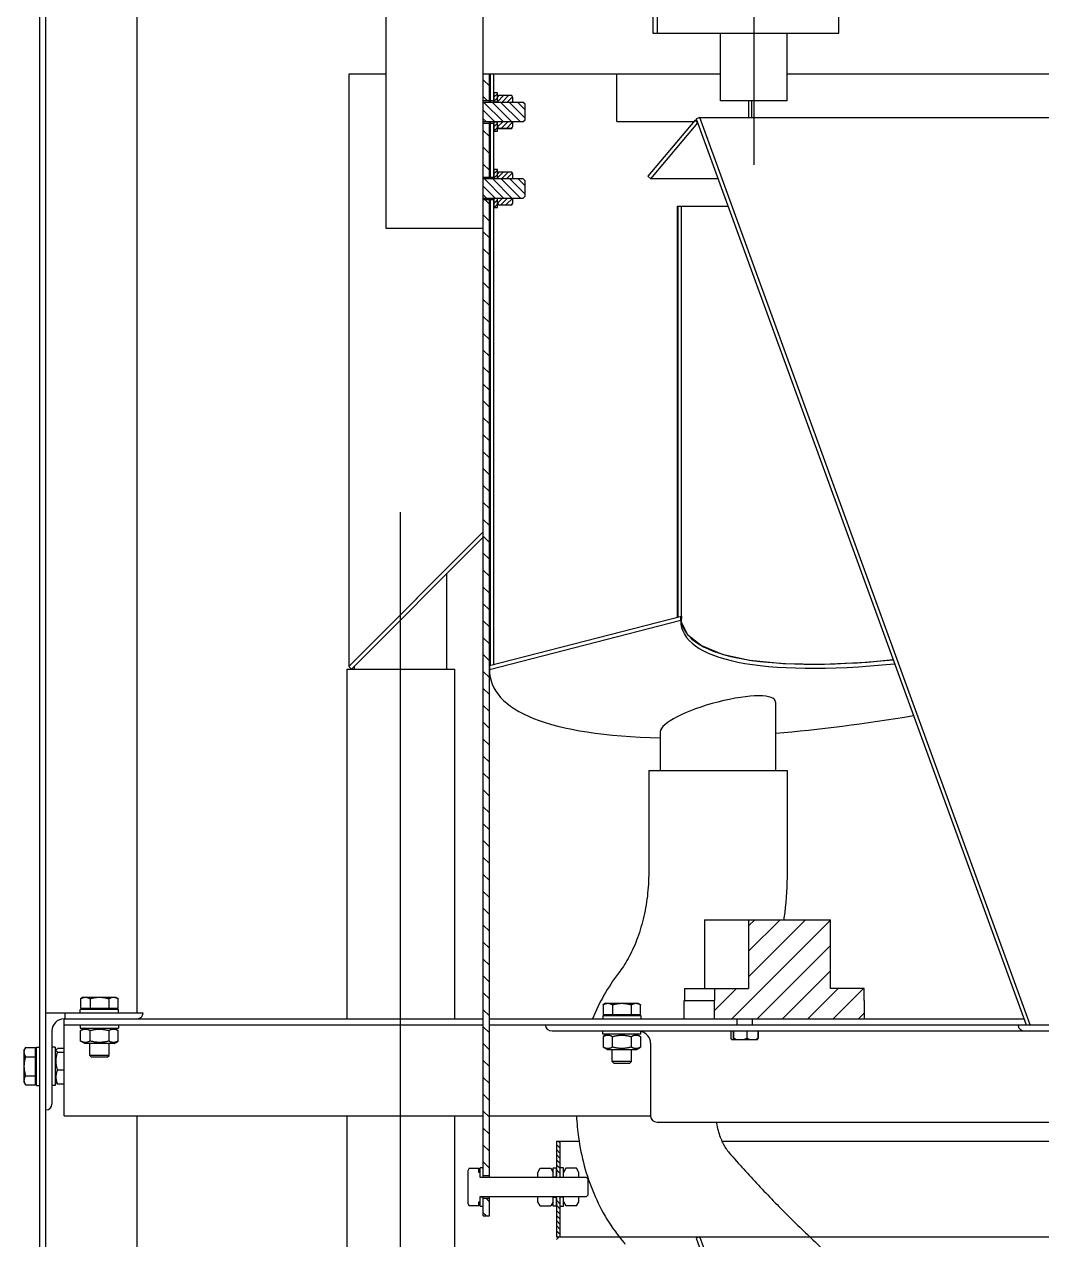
# Model space of a CAD drawing. Extents: x 0 to 21025, y 0 to 14850.
# Drawn here: x 3845 to 4377, y 10659 to 11294 of the extents above; entities that cross this region are included whole.
import ezdxf

# ---------------------------------------------------------------- set-up
doc = ezdxf.new("R2010")
doc.units = 0
doc.header["$LTSCALE"] = 200
doc.header["$MEASUREMENT"] = 0
doc.linetypes.add('CENTER', pattern=[2, 1.25, -0.25, 0.25, -0.25])
for name, color, linetype in [('DIM', 1, 'Continuous'), ('HACH', 9, 'Continuous'), ('M3', 3, 'Continuous'), ('M4', 4, 'Continuous'), ('MC1', 8, 'CENTER')]:
    doc.layers.add(name, color=color, linetype=linetype)
pattern_1 = [(135, (4574.1627, 1708.9625), (-2.2097087, -2.2097087), [])]
pattern_2 = [(45, (4574.1627, 1708.9625), (-1.32582521, 1.32582521), [])]

# ---------------------------------------------------------------- blocks, each defined once
blk = doc.blocks.new('ghhfhf')
at = {"layer": 'HACH'}
h = blk.add_hatch(dxfattribs=at)
h.set_pattern_fill('ANSI31', color=256, scale=50, style=0)
h.set_pattern_definition([(135, (-27662.785, 1708.9625), (4.4194174, 4.4194174), [])])
h.paths.add_polyline_path([(-11879.31, -19608.79), (-11882.49, -19608.79), (-11882.49, -19614.28), (-11882.49, -19617.79), (-11879.31, -19617.79)])
h.paths.add_polyline_path([(-11882.49, -19101.7), (-11882.49, -19086.87), (-11879.31, -19086.87), (-11879.31, -19330.16), (-11879.31, -19332.29), (-11879.31, -19597.79), (-11882.49, -19597.79), (-11882.49, -19588.12)])
h.paths.add_polyline_path([(-11882.49, -19074.87), (-11882.49, -19046.87), (-11879.31, -19046.87), (-11879.31, -19074.87)])
h.paths.add_polyline_path([(-11882.49, -19034.87), (-11882.49, -19020.87), (-11879.31, -19020.87), (-11879.31, -19034.87)])
h = blk.add_hatch(dxfattribs=at)
h.set_pattern_fill('ANSI31', color=256, scale=12.5, style=0)
h.set_pattern_definition([(45, (4574.1627, 1748.9625), (-1.10485435, 1.10485435), [])])
h.paths.add_polyline_path([(-11875.11, -19030.87), (-11876.81, -19030.87), (-11876.81, -19035.62), (-11875.11, -19035.62), (-11875.11, -19033.22)])
h.paths.add_polyline_path([(-11876.81, -19050.87), (-11875.11, -19050.87), (-11875.11, -19048.52), (-11875.11, -19046.12), (-11876.81, -19046.12)])
h = blk.add_hatch(dxfattribs=at)
h.set_pattern_fill('ANSI31', color=256, scale=25, angle=90, style=0)
h.set_pattern_definition(pattern_1)
h.paths.add_polyline_path([(-11861.58, -19045.87), (-11860.66, -19044.95), (-11860.66, -19036.79), (-11861.58, -19035.87), (-11867.11, -19035.87), (-11875.11, -19035.87), (-11882.49, -19035.87), (-11882.49, -19045.87), (-11875.11, -19045.87), (-11867.11, -19045.87)])
h = blk.add_hatch(dxfattribs=at)
h.set_pattern_fill('ANSI31', color=256, scale=15, style=0)
h.set_pattern_definition(pattern_2)
h.paths.add_polyline_path([(-11874.59, -19049.42), (-11867.63, -19049.42), (-11867.11, -19048.52), (-11867.11, -19045.87), (-11875.11, -19045.87), (-11875.11, -19046.12), (-11875.11, -19048.52)])
h.paths.add_polyline_path([(-11867.63, -19032.32), (-11874.59, -19032.32), (-11875.11, -19033.22), (-11875.11, -19035.62), (-11875.11, -19035.87), (-11867.11, -19035.87), (-11867.11, -19033.22)])
h = blk.add_hatch(dxfattribs=at)
h.set_pattern_fill('ANSI31', color=256, scale=25, angle=90, style=0)
h.set_pattern_definition(pattern_1)
h.paths.add_polyline_path([(-11861.58, -19085.87), (-11860.66, -19084.95), (-11860.66, -19076.79), (-11861.58, -19075.87), (-11867.11, -19075.87), (-11875.11, -19075.87), (-11882.49, -19075.87), (-11882.49, -19085.87), (-11875.11, -19085.87), (-11867.11, -19085.87)])
h = blk.add_hatch(dxfattribs=at)
h.set_pattern_fill('ANSI31', color=256, scale=12.5, style=0)
h.set_pattern_definition([(45, (4574.1627, 1708.9625), (-1.10485435, 1.10485435), [])])
h.paths.add_polyline_path([(-11875.11, -19070.87), (-11876.81, -19070.87), (-11876.81, -19075.62), (-11875.11, -19075.62), (-11875.11, -19073.22)])
h.paths.add_polyline_path([(-11876.81, -19090.87), (-11875.11, -19090.87), (-11875.11, -19088.52), (-11875.11, -19086.12), (-11876.81, -19086.12)])
h = blk.add_hatch(dxfattribs=at)
h.set_pattern_fill('ANSI31', color=256, scale=15, style=0)
h.set_pattern_definition(pattern_2)
h.paths.add_polyline_path([(-11874.59, -19089.42), (-11867.63, -19089.42), (-11867.11, -19088.52), (-11867.11, -19085.87), (-11875.11, -19085.87), (-11875.11, -19086.12), (-11875.11, -19088.52)])
h.paths.add_polyline_path([(-11867.63, -19072.32), (-11874.59, -19072.32), (-11875.11, -19073.22), (-11875.11, -19075.62), (-11875.11, -19075.87), (-11867.11, -19075.87), (-11867.11, -19073.22)])
h = blk.add_hatch(dxfattribs=at)
h.set_pattern_fill('ANSI31', color=256, scale=75, style=0)
h.set_pattern_definition([(45, (5104.093, 5683.543), (-6.629126, 6.629126), [])])
h.paths.add_polyline_path([(-11761.75, -19505.32), (-11761.75, -19514.82), (-11683.23, -19514.82), (-11683.23, -19505.32), (-11683.34, -19505.32), (-11683.34, -19499.06), (-11701.09, -19499.06), (-11701.09, -19463.06), (-11743.88, -19463.06), (-11743.88, -19499.06), (-11761.63, -19499.06), (-11761.63, -19505.32)])
h = blk.add_hatch(dxfattribs=at)
h.set_pattern_fill('ANSI31', color=256, scale=15, angle=90, style=0)
h.set_pattern_definition([(135, (4574.1627, 1812.0443), (-1.32582521, -1.32582521), [])])
h.paths.add_polyline_path([(-11842.31, -19608.79), (-11844.31, -19608.79), (-11844.31, -19628.8), (-11842.31, -19628.8), (-11842.31, -19612.79)])
h.paths.add_polyline_path([(-11844.31, -19596.79), (-11842.31, -19596.79), (-11842.31, -19592.79), (-11842.31, -19578.8), (-11844.31, -19578.8)])
h.paths.add_polyline_path([(-11244.31, -19608.79), (-11246.31, -19608.79), (-11246.31, -19612.79), (-11246.31, -19628.8), (-11244.31, -19628.8)])
h.paths.add_polyline_path([(-11246.31, -19596.79), (-11244.31, -19596.79), (-11244.31, -19578.8), (-11246.31, -19578.8), (-11246.31, -19592.79)])
at = {"layer": 'DIM'}
blk.add_line((-11741.1, -18576.66), (-11741.1, -19068.42), dxfattribs=at)
at = {"layer": 'M3'}
for p, q in [((-11933.29, -19101.7), (-11933.29, -18731.7)), ((-11882.49, -19597.79), (-11882.49, -18731.7)), ((-12114.31, -20157.18), (-12114.31, -18956.7)), ((-12111.14, -20153.53), (-12111.14, -18956.7)), ((-12063.51, -18956.7), (-12063.51, -19511.65)), ((-11793.94, -18961.64), (-11793.94, -18999.64)), ((-11791.69, -18961.64), (-11791.69, -18999.64)), ((-11696.74, -18999.64), (-11696.74, -18961.64)), ((-11793.94, -18999.64), (-11696.74, -18999.64)), ((-11758.6, -19035.1), (-11758.6, -18999.64)), ((-11723.6, -19035.1), (-11723.6, -18999.64)), ((-11952.64, -19020.87), (-11933.29, -19020.87)), ((-11952.64, -19330.46), (-11952.64, -19020.87)), ((-11882.49, -19020.87), (-11758.6, -19020.87)), ((-11879.31, -19035.87), (-11879.31, -19020.87)), ((-11879.18, -19035.87), (-11879.18, -19020.87)), ((-11878.94, -19020.87), (-11878.94, -19034.87)), ((-11876.94, -19034.87), (-11876.94, -19020.87)), ((-11812.72, -19045.87), (-11812.72, -19020.87)), ((-11723.6, -19020.87), (-11563.31, -19020.87)), ((-11875.11, -19030.87), (-11876.81, -19030.87)), ((-11876.81, -19035.87), (-11876.81, -19030.87)), ((-11875.11, -19035.87), (-11875.11, -19030.87)), ((-11882.49, -19034.87), (-11879.31, -19034.87)), ((-11861.58, -19035.87), (-11882.49, -19035.87)), ((-11878.94, -19034.87), (-11876.94, -19034.87)), ((-11876.81, -19035.62), (-11875.11, -19035.62)), ((-11874.59, -19032.32), (-11875.11, -19033.22)), ((-11867.63, -19032.32), (-11874.59, -19032.32)), ((-11867.11, -19033.22), (-11867.63, -19032.32)), ((-11867.11, -19035.87), (-11867.11, -19033.22)), ((-11860.66, -19036.79), (-11861.58, -19035.87)), ((-11860.66, -19044.95), (-11860.66, -19036.79)), ((-11723.6, -19035.1), (-11758.6, -19035.1)), ((-11743.68, -19043.72), (-11743.68, -19035.1)), ((-11742.25, -19035.1), (-11742.25, -19043.72)), ((-11769.31, -19043.72), (-11771.19, -19044.41)), ((-11771.19, -19044.41), (-11598.82, -19518)), ((-11596.69, -19518), (-11769.31, -19043.72)), ((-11769.31, -19043.72), (-11563.31, -19043.72)), ((-11882.49, -19045.87), (-11861.58, -19045.87)), ((-11879.31, -19046.87), (-11882.49, -19046.87)), ((-11879.31, -19075.87), (-11879.31, -19045.87)), ((-11879.18, -19075.87), (-11879.18, -19045.87)), ((-11876.94, -19046.87), (-11878.94, -19046.87)), ((-11878.94, -19046.87), (-11878.94, -19074.87)), ((-11876.94, -19074.87), (-11876.94, -19046.87)), ((-11876.81, -19050.87), (-11876.81, -19045.87)), ((-11875.11, -19046.12), (-11876.81, -19046.12)), ((-11876.81, -19050.87), (-11875.11, -19050.87)), ((-11875.11, -19050.87), (-11875.11, -19045.87)), ((-11875.11, -19048.52), (-11874.59, -19049.42)), ((-11874.59, -19049.42), (-11867.63, -19049.42)), ((-11868.36, -19049.54), (-11873.86, -19049.54)), ((-11867.63, -19049.42), (-11867.11, -19048.52)), ((-11867.11, -19048.52), (-11867.11, -19045.87)), ((-11861.58, -19045.87), (-11860.66, -19044.95)), ((-11812.72, -19045.87), (-11772.42, -19045.87)), ((-11771.93, -19045.29), (-11796.42, -19074.48)), ((-11794.89, -19075.76), (-11770.4, -19046.58)), ((-11770.4, -19046.58), (-11771.93, -19045.29)), ((-11770.87, -19045.29), (-11771.93, -19045.29)), ((-11882.49, -19074.87), (-11879.31, -19074.87)), ((-11861.58, -19075.87), (-11882.49, -19075.87)), ((-11878.94, -19074.87), (-11876.94, -19074.87)), ((-11875.11, -19070.87), (-11876.81, -19070.87)), ((-11876.81, -19075.87), (-11876.81, -19070.87)), ((-11876.81, -19075.62), (-11875.11, -19075.62)), ((-11875.11, -19075.87), (-11875.11, -19070.87)), ((-11874.59, -19072.32), (-11875.11, -19073.22)), ((-11867.63, -19072.32), (-11874.59, -19072.32)), ((-11867.11, -19073.22), (-11867.63, -19072.32)), ((-11867.11, -19075.87), (-11867.11, -19073.22)), ((-11860.66, -19076.79), (-11861.58, -19075.87)), ((-11796.42, -19074.48), (-11794.89, -19075.76)), ((-11759.78, -19075.76), (-11794.89, -19075.76)), ((-11860.66, -19084.95), (-11860.66, -19076.79)), ((-11882.49, -19085.87), (-11861.58, -19085.87)), ((-11879.31, -19086.87), (-11882.49, -19086.87)), ((-11879.31, -19597.79), (-11879.31, -19085.87)), ((-11879.18, -19330.13), (-11879.18, -19085.87)), ((-11876.94, -19086.87), (-11878.94, -19086.87)), ((-11878.94, -19086.87), (-11878.94, -19330.07)), ((-11876.94, -19329.55), (-11876.94, -19086.87)), ((-11876.81, -19090.87), (-11876.81, -19085.87)), ((-11875.11, -19086.12), (-11876.81, -19086.12)), ((-11875.11, -19090.87), (-11875.11, -19085.87)), ((-11875.11, -19088.52), (-11874.59, -19089.42)), ((-11867.63, -19089.42), (-11867.11, -19088.52)), ((-11867.11, -19088.52), (-11867.11, -19085.87)), ((-11861.58, -19085.87), (-11860.66, -19084.95)), ((-11876.81, -19090.87), (-11875.11, -19090.87)), ((-11874.59, -19089.42), (-11867.63, -19089.42)), ((-11868.36, -19089.54), (-11873.86, -19089.54)), ((-11781.04, -19090.16), (-11754.54, -19090.16)), ((-11781.04, -19304.87), (-11781.04, -19090.16)), ((-11780.86, -19090.16), (-11780.86, -19304.82)), ((-11778.86, -19304.31), (-11778.86, -19090.16)), ((-11882.49, -19101.7), (-11933.29, -19101.7)), ((-11952.83, -19330.65), (-11882.49, -19260.3)), ((-11951.47, -19329.28), (-11882.49, -19260.3)), ((-11879.31, -19257.13), (-11879.18, -19257)), ((-11879.18, -19259.83), (-11879.31, -19259.96)), ((-11882.49, -19263.13), (-11951.42, -19332.07)), ((-11901.58, -19332.1), (-11901.58, -19282.22)), ((-11879.31, -19330.16), (-11778.86, -19304.31)), ((-11779.31, -19306.55), (-11779.31, -19304.42)), ((-11778.86, -19304.31), (-11779.04, -19307.23)), ((-11879.31, -19332.29), (-11779.31, -19306.55)), ((-11779.03, -19307.29), (-11775.68, -19314.07)), ((-11775.64, -19314.12), (-11768.53, -19319.75)), ((-11768.45, -19319.8), (-11757.69, -19324.19)), ((-11879.31, -19330.16), (-11879.31, -19332.29)), ((-11757.58, -19324.23), (-11743.35, -19327.32)), ((-11743.22, -19327.34), (-11725.74, -19329.07)), ((-11725.58, -19329.08), (-11705.16, -19329.43)), ((-11704.97, -19329.43), (-11681.93, -19328.38)), ((-11681.72, -19328.37), (-11668.3, -19327.09)), ((-11953.84, -19332.1), (-11897.58, -19332.1)), ((-11953.84, -19332.1), (-11953.84, -19514.82)), ((-11951.42, -19332.07), (-11952.83, -19330.65)), ((-11949.84, -19332.1), (-11949.84, -19330.48)), ((-11897.58, -19332.1), (-11897.58, -19514.82)), ((-11729.72, -19349.27), (-11729.72, -19385.1)), ((-11790.02, -19364.79), (-11790.02, -19385.1)), ((-11796.02, -19385.1), (-11723.72, -19385.1)), ((-11796.02, -19385.1), (-11796.02, -19438.16)), ((-11723.72, -19385.1), (-11723.72, -19438.16)), ((-12091.64, -19503.55), (-12092.95, -19504.31)), ((-12092.95, -19504.31), (-12092.95, -19509.35)), ((-12091.64, -19503.55), (-12074.64, -19503.55)), ((-12088.04, -19504.31), (-12088.04, -19509.35)), ((-12078.23, -19504.31), (-12078.23, -19509.35)), ((-12074.64, -19503.55), (-12073.32, -19504.31)), ((-12073.32, -19509.35), (-12073.32, -19504.31)), ((-11818.58, -19506.72), (-11819.89, -19507.48)), ((-11819.89, -19507.48), (-11819.89, -19512.52)), ((-11818.58, -19506.72), (-11801.58, -19506.72)), ((-11814.98, -19507.48), (-11814.98, -19512.52)), ((-11805.17, -19507.48), (-11805.17, -19512.52)), ((-11801.58, -19506.72), (-11800.26, -19507.48)), ((-11800.26, -19512.52), (-11800.26, -19507.48)), ((-12111.14, -19511.65), (-12060.34, -19511.65)), ((-12101.14, -19511.65), (-12101.14, -19514.82)), ((-12073.14, -19509.95), (-12093.14, -19509.95)), ((-12093.14, -19511.65), (-12093.14, -19509.95)), ((-12092.95, -19509.35), (-12073.32, -19509.35)), ((-12090.84, -19509.95), (-12090.84, -19509.35)), ((-12075.44, -19509.95), (-12075.44, -19509.35)), ((-12073.14, -19511.65), (-12073.14, -19509.95)), ((-12060.34, -19511.65), (-12060.34, -19511.77)), ((-11820.08, -19513.12), (-11800.08, -19513.12)), ((-11820.08, -19513.12), (-11820.08, -19514.82)), ((-11819.89, -19512.52), (-11800.26, -19512.52)), ((-11817.78, -19513.12), (-11817.78, -19512.52)), ((-11802.38, -19513.12), (-11802.38, -19512.52)), ((-11800.08, -19513.12), (-11800.08, -19514.82)), ((-12101.61, -19514.82), (-11882.49, -19514.82)), ((-12101.61, -19565.62), (-12101.61, -19514.82)), ((-12101.61, -19518), (-11882.49, -19518)), ((-12093.14, -19518), (-12093.14, -19519.7)), ((-12093.14, -19519.7), (-12073.14, -19519.7)), ((-12090.79, -19519.7), (-12092.95, -19520.95)), ((-12092.95, -19526.45), (-12092.95, -19520.95)), ((-12087.96, -19526.45), (-12087.96, -19520.95)), ((-12078.31, -19520.95), (-12078.31, -19526.45)), ((-12075.49, -19519.7), (-12073.32, -19520.95)), ((-12073.32, -19526.45), (-12073.32, -19520.95)), ((-12073.14, -19518), (-12073.14, -19519.7)), ((-11879.31, -19514.82), (-11777.44, -19514.82)), ((-11879.31, -19518), (-11209.31, -19518)), ((-11850.07, -19518), (-11850.07, -19518.12)), ((-11749.92, -19514.82), (-11749.92, -19518)), ((-11741.92, -19514.82), (-11741.92, -19518)), ((-11683.23, -19514.82), (-11599.97, -19514.82)), ((-11602.97, -19518.12), (-11602.97, -19518)), ((-12107.96, -19521.17), (-12107.96, -19559.4)), ((-12090.79, -19527.7), (-12092.95, -19526.45)), ((-12075.49, -19527.7), (-12073.32, -19526.45)), ((-11846.55, -19521.17), (-11555.31, -19521.17)), ((-11820.08, -19522.87), (-11820.08, -19521.17)), ((-11800.08, -19522.87), (-11820.08, -19522.87)), ((-11817.73, -19522.87), (-11819.89, -19524.12)), ((-11819.89, -19524.12), (-11819.89, -19529.62)), ((-11814.9, -19529.62), (-11814.9, -19524.12)), ((-11805.25, -19524.12), (-11805.25, -19529.62)), ((-11802.43, -19522.87), (-11800.26, -19524.12)), ((-11800.26, -19524.12), (-11800.26, -19529.62)), ((-11800.08, -19522.87), (-11800.08, -19521.17)), ((-11752.96, -19525.05), (-11752.96, -19521.17)), ((-11752.73, -19525.62), (-11739.12, -19525.62)), ((-11751.7, -19521.17), (-11751.7, -19525.05)), ((-11751.7, -19525.05), (-11751.69, -19525.05)), ((-11751.69, -19525.05), (-11751.69, -19521.17)), ((-11744.67, -19521.17), (-11744.67, -19525.05)), ((-11744.67, -19525.05), (-11744.65, -19525.05)), ((-11744.65, -19525.05), (-11744.65, -19521.17)), ((-11738.89, -19525.05), (-11738.89, -19521.17)), ((-11738.89, -19521.17), (-11738.89, -19525.05)), ((-11738.89, -19525.05), (-11738.89, -19525.05)), ((-12122.41, -19531.15), (-12121.65, -19529.83)), ((-12122.41, -19548.15), (-12122.41, -19531.15)), ((-12121.65, -19529.83), (-12116.61, -19529.83)), ((-12116.61, -19549.46), (-12116.61, -19529.83)), ((-12116.01, -19531.95), (-12116.61, -19531.95)), ((-12116.01, -19549.65), (-12116.01, -19529.65)), ((-12116.01, -19529.65), (-12114.31, -19529.65)), ((-12106.26, -19529.65), (-12107.96, -19529.65)), ((-12106.26, -19529.65), (-12106.26, -19549.65)), ((-12106.26, -19532), (-12105.7, -19531.03)), ((-12101.61, -19530.42), (-12105.01, -19530.42)), ((-12105.01, -19532.21), (-12101.61, -19532.21)), ((-12075.49, -19527.7), (-12090.79, -19527.7)), ((-12088.14, -19534.03), (-12088.14, -19527.7)), ((-12078.14, -19534.03), (-12078.14, -19527.7)), ((-11817.73, -19530.87), (-11819.89, -19529.62)), ((-11817.73, -19530.87), (-11802.43, -19530.87)), ((-11815.08, -19537.2), (-11815.08, -19530.87)), ((-11805.08, -19537.2), (-11805.08, -19530.87)), ((-11802.43, -19530.87), (-11800.26, -19529.62)), ((-11795.08, -19527.52), (-11795.08, -19565.75)), ((-12121.65, -19534.74), (-12116.61, -19534.74)), ((-12078.14, -19534.03), (-12088.14, -19534.03)), ((-12087.22, -19534.95), (-12088.14, -19534.03)), ((-12079.06, -19534.95), (-12087.22, -19534.95)), ((-12079.06, -19534.95), (-12078.14, -19534.03)), ((-11805.08, -19537.2), (-11815.08, -19537.2)), ((-11814.16, -19538.12), (-11815.08, -19537.2)), ((-11806, -19538.12), (-11814.16, -19538.12)), ((-11806, -19538.12), (-11805.08, -19537.2)), ((-12121.65, -19544.56), (-12116.61, -19544.56)), ((-12105.01, -19541.56), (-12101.61, -19541.56)), ((-12122.41, -19548.15), (-12121.65, -19549.46)), ((-12116.61, -19549.46), (-12121.65, -19549.46)), ((-12116.01, -19547.35), (-12116.61, -19547.35)), ((-12116.01, -19549.65), (-12114.31, -19549.65)), ((-12106.26, -19549.65), (-12107.96, -19549.65)), ((-12106.26, -19547.3), (-12105.7, -19548.26)), ((-12105.01, -19548.88), (-12101.61, -19548.88)), ((-12111.01, -19562.45), (-12111.14, -19562.45)), ((-12101.61, -19565.62), (-11882.49, -19565.62)), ((-12063.51, -19565.62), (-12063.51, -20115.9)), ((-11953.84, -19565.62), (-11953.84, -19927.1)), ((-11897.58, -19565.62), (-11897.58, -19927.1)), ((-11879.31, -19565.62), (-11795.08, -19565.62)), ((-11791.56, -19568.8), (-11297.06, -19568.8)), ((-11844.31, -19578.8), (-11832.44, -19578.8)), ((-11844.31, -19578.8), (-11832.44, -19578.8)), ((-11844.31, -19578.8), (-11844.31, -19596.79)), ((-11842.31, -19596.79), (-11842.31, -19578.8)), ((-11757.77, -19578.8), (-11668.79, -19578.8)), ((-11757.77, -19578.8), (-11668.79, -19578.8)), ((-11668.79, -19578.8), (-11244.31, -19578.8)), ((-11668.79, -19578.8), (-11244.31, -19578.8)), ((-11889.83, -19592.97), (-11890.59, -19594.29)), ((-11890.59, -19594.29), (-11890.59, -19611.29)), ((-11889.83, -19592.97), (-11884.79, -19592.97)), ((-11884.79, -19595.09), (-11884.79, -19592.97)), ((-11884.19, -19595.09), (-11884.79, -19595.09)), ((-11884.19, -19597.79), (-11884.19, -19592.79)), ((-11882.49, -19592.79), (-11884.19, -19592.79)), ((-11882.49, -19596.79), (-11879.31, -19596.79)), ((-11854.01, -19595.14), (-11852.76, -19592.97)), ((-11854.01, -19597.79), (-11854.01, -19595.14)), ((-11852.76, -19592.97), (-11847.26, -19592.97)), ((-11847.26, -19592.97), (-11846.01, -19595.14)), ((-11846.01, -19592.79), (-11844.31, -19592.79)), ((-11846.01, -19597.79), (-11846.01, -19592.79)), ((-11844.31, -19597.79), (-11844.31, -19592.79)), ((-11840.61, -19592.79), (-11842.31, -19592.79)), ((-11842.31, -19597.79), (-11842.31, -19592.79)), ((-11840.61, -19597.79), (-11840.61, -19592.79)), ((-11839.36, -19592.97), (-11840.61, -19595.14)), ((-11833.86, -19592.97), (-11839.36, -19592.97)), ((-11832.61, -19595.14), (-11833.86, -19592.97)), ((-11832.61, -19597.79), (-11832.61, -19595.14)), ((-11884.19, -19597.54), (-11882.49, -19597.54)), ((-11828.57, -19597.79), (-11884.19, -19597.79)), ((-11844.31, -19597.54), (-11846.01, -19597.54)), ((-11842.31, -19597.54), (-11840.61, -19597.54)), ((-11827.65, -19598.71), (-11828.57, -19597.79)), ((-11827.65, -19606.87), (-11827.65, -19598.71)), ((-11884.19, -19607.79), (-11828.57, -19607.79)), ((-11884.19, -19612.79), (-11884.19, -19607.79)), ((-11882.49, -19608.04), (-11884.19, -19608.04)), ((-11882.49, -19617.79), (-11882.49, -19607.79)), ((-11879.31, -19608.79), (-11882.49, -19608.79)), ((-11879.31, -19617.79), (-11879.31, -19607.79)), ((-11854.01, -19610.44), (-11854.01, -19607.79)), ((-11846.01, -19612.79), (-11846.01, -19607.79)), ((-11846.01, -19608.04), (-11844.31, -19608.04)), ((-11844.31, -19612.79), (-11844.31, -19607.79)), ((-11844.31, -19608.79), (-11844.31, -19628.8)), ((-11842.31, -19612.79), (-11842.31, -19607.79)), ((-11840.61, -19608.04), (-11842.31, -19608.04)), ((-11842.31, -19628.8), (-11842.31, -19608.79)), ((-11840.61, -19612.79), (-11840.61, -19607.79)), ((-11832.61, -19610.44), (-11832.61, -19607.79)), ((-11828.57, -19607.79), (-11827.65, -19606.87)), ((-11890.59, -19611.29), (-11889.83, -19612.6)), ((-11884.79, -19612.6), (-11889.83, -19612.6)), ((-11884.79, -19612.6), (-11884.79, -19610.49)), ((-11884.79, -19610.49), (-11884.19, -19610.49)), ((-11884.19, -19612.79), (-11882.49, -19612.79)), ((-11852.76, -19612.6), (-11854.01, -19610.44)), ((-11852.76, -19612.6), (-11847.26, -19612.6)), ((-11846.01, -19610.44), (-11847.26, -19612.6)), ((-11844.31, -19612.79), (-11846.01, -19612.79)), ((-11842.31, -19612.79), (-11840.61, -19612.79)), ((-11840.61, -19610.44), (-11839.36, -19612.6)), ((-11833.86, -19612.6), (-11839.36, -19612.6)), ((-11833.86, -19612.6), (-11832.61, -19610.44)), ((-11882.49, -19617.79), (-11879.31, -19617.79)), ((-11842.9, -19628.8), (-11844.31, -19630.21)), ((-11844.31, -19628.8), (-11244.31, -19628.8)), ((-11769.31, -19628.8), (-11771.19, -19629.48)), ((-11596.69, -20103.07), (-11769.31, -19628.8)), ((-11769.31, -19628.8), (-11563.31, -19628.8)), ((-11771.19, -19629.48), (-11598.82, -20103.07))]:
    blk.add_line(p, q, dxfattribs=at)
for centre, radius, start, end in [((-12063.38, -19511.77), 3.05, 270, 0), ((-12101.61, -19521.17), 6.35, 90, 180), ((-12111.01, -19559.4), 3.05, 270, 0)]:
    blk.add_arc(centre, radius, start, end, dxfattribs=at)
for centre, major_axis, ratio, start_param, end_param in [((-11878.94, -19040.87), (0, 6), 0.027089, 0, 0.585686), ((-11876.94, -19040.87), (0, -6), 0.027089, 3.141593, 3.727278), ((-11878.94, -19040.87), (0, 6), 0.027089, 2.555907, 3.141593), ((-11876.94, -19040.87), (0, -6), 0.027089, 5.6975, 6.283185), ((-11878.94, -19080.87), (0, 6), 0.027089, 0, 0.585686), ((-11876.94, -19080.87), (0, -6), 0.027089, 3.141593, 3.727278), ((-11878.94, -19080.87), (0, 6), 0.027089, 2.555907, 3.141593), ((-11876.94, -19080.87), (0, -6), 0.027089, 5.6975, 6.283185), ((-11544.31, -19243.94), (234.49, 64.33), 0.240393, 3.075739, 4.090986), ((-11544.31, -19246.07), (-234.49, -64.33), 0.240393, 6.217332, 7.236321), ((-11777.04, -19306.72), (2, 0.55), 0.240393, 3.05971, 3.187939), ((-11773.69, -19313.5), (2, 0.55), 0.240393, 3.187939, 3.316167), ((-11766.59, -19319.13), (2, 0.55), 0.240393, 3.316167, 3.444395), ((-11755.83, -19323.53), (2, 0.55), 0.240393, 3.444395, 3.572623), ((-11741.59, -19326.62), (2, 0.55), 0.240393, 3.572623, 3.700852), ((-11724.12, -19328.35), (2, 0.55), 0.240393, 3.700852, 3.82908), ((-11703.7, -19328.7), (2, 0.55), 0.240393, 3.82908, 3.957308), ((-11680.66, -19327.66), (2, 0.55), 0.240393, 3.957308, 4.085537), ((-11544.31, -19246.07), (-334.27, -91.7), 0.240393, 6.217332, 6.964719), ((-11759.87, -19357.03), (30.08, 8.25), 0.240393, 6.217332, 9.358924), ((-11544.31, -19246.07), (-334.27, -91.7), 0.240393, 0.918421, 1.159826), ((-11846.55, -19518.12), (3.52, 0), 0.866025, 3.141593, 4.712389), ((-11599.45, -19518.12), (3.52, 0), 0.866025, 3.141593, 4.712389), ((-11802.41, -19527.52), (7.33, 0), 0.866025, 0, 1.246608), ((-11791.56, -19565.75), (3.52, 0), 0.866025, 3.141593, 4.712389)]:
    blk.add_ellipse(centre, major_axis=major_axis, ratio=ratio, start_param=start_param, end_param=end_param, dxfattribs=at)
for points, weights in [([(-11873.86, -19049.54), (-11874.56, -19049.48), (-11874.59, -19049.42)], [1, 1.0703468321, 1.07388530434]), ([(-11867.63, -19049.42), (-11867.66, -19049.48), (-11868.36, -19049.54)], [1.07388530434, 1.0703468321, 1]), ([(-11873.86, -19089.54), (-11874.56, -19089.48), (-11874.59, -19089.42)], [1, 1.0703468321, 1.07388530434]), ([(-11867.63, -19089.42), (-11867.66, -19089.48), (-11868.36, -19089.54)], [1.07388530434, 1.0703468321, 1]), ([(-12092.95, -19504.31), (-12091.64, -19503.55), (-12090.5, -19503.55)], [1, 1.0379548493, 1]), ([(-12090.5, -19503.55), (-12089.36, -19503.55), (-12088.04, -19504.31)], [1, 1.0379548493, 1]), ([(-12088.04, -19504.31), (-12085.41, -19503.55), (-12083.14, -19503.55)], [1, 1.0379548493, 1]), ([(-12083.14, -19503.55), (-12080.86, -19503.55), (-12078.23, -19504.31)], [1, 1.0379548493, 1]), ([(-12078.23, -19504.31), (-12076.91, -19503.55), (-12075.77, -19503.55)], [1, 1.0379548493, 1]), ([(-12075.77, -19503.55), (-12074.64, -19503.55), (-12073.32, -19504.31)], [1, 1.0379548493, 1]), ([(-11819.89, -19507.48), (-11818.58, -19506.72), (-11817.44, -19506.72)], [1, 1.0379548493, 1]), ([(-11817.44, -19506.72), (-11816.3, -19506.72), (-11814.98, -19507.48)], [1, 1.0379548493, 1]), ([(-11814.98, -19507.48), (-11812.35, -19506.72), (-11810.08, -19506.72)], [1, 1.0379548493, 1]), ([(-11810.08, -19506.72), (-11807.8, -19506.72), (-11805.17, -19507.48)], [1, 1.0379548493, 1]), ([(-11805.17, -19507.48), (-11803.85, -19506.72), (-11802.71, -19506.72)], [1, 1.0379548493, 1]), ([(-11802.71, -19506.72), (-11801.58, -19506.72), (-11800.26, -19507.48)], [1, 1.0379548493, 1]), ([(-12092.95, -19520.95), (-12090.45, -19519.51), (-12087.96, -19520.95)], [1, 1.15804961504, 1]), ([(-12087.96, -19520.95), (-12083.14, -19519.58), (-12078.31, -19520.95)], [1, 1.1481454356, 1]), ([(-12078.31, -19520.95), (-12075.82, -19519.51), (-12073.32, -19520.95)], [1, 1.15804961504, 1]), ([(-12087.96, -19526.45), (-12090.45, -19527.89), (-12092.95, -19526.45)], [1, 1.15804961504, 1]), ([(-12078.31, -19526.45), (-12083.14, -19527.82), (-12087.96, -19526.45)], [1, 1.1481454356, 1]), ([(-12073.32, -19526.45), (-12075.82, -19527.89), (-12078.31, -19526.45)], [1, 1.15804961504, 1]), ([(-11819.89, -19524.12), (-11817.39, -19522.68), (-11814.9, -19524.12)], [1, 1.15804961504, 1]), ([(-11814.9, -19524.12), (-11810.08, -19522.75), (-11805.25, -19524.12)], [1, 1.1481454356, 1]), ([(-11805.25, -19524.12), (-11802.76, -19522.68), (-11800.26, -19524.12)], [1, 1.15804961504, 1]), ([(-11752.73, -19525.62), (-11752.84, -19525.4), (-11752.96, -19525.05)], [1, 1.00447465467, 1]), ([(-11751.7, -19525.05), (-11751.82, -19525.4), (-11751.93, -19525.62)], [1, 1.00447465467, 1]), ([(-11750.41, -19525.62), (-11751.02, -19525.4), (-11751.69, -19525.05)], [1, 1.00447465467, 1]), ([(-11744.67, -19525.05), (-11745.33, -19525.4), (-11745.94, -19525.62)], [1, 1.00447465467, 1]), ([(-11743.6, -19525.62), (-11744.11, -19525.4), (-11744.65, -19525.05)], [1, 1.00447465467, 1]), ([(-11738.89, -19525.05), (-11739.44, -19525.4), (-11739.94, -19525.62)], [1, 1.00447465467, 1]), ([(-11739.12, -19525.62), (-11739.01, -19525.4), (-11738.89, -19525.05)], [1, 1.00447465467, 1]), ([(-12122.41, -19532.29), (-12122.41, -19531.15), (-12121.65, -19529.83)], [1, 1.0379548493, 1]), ([(-12121.65, -19534.74), (-12122.41, -19533.43), (-12122.41, -19532.29)], [1, 1.0379548493, 1]), ([(-12105.01, -19532.21), (-12106.45, -19531.31), (-12105.01, -19530.42)], [1, 1.15804961504, 1]), ([(-12105.01, -19541.56), (-12106.45, -19536.89), (-12105.01, -19532.21)], [1, 1.15804961504, 1]), ([(-11814.9, -19529.62), (-11817.39, -19531.06), (-11819.89, -19529.62)], [1, 1.15804961504, 1]), ([(-11805.25, -19529.62), (-11810.08, -19530.99), (-11814.9, -19529.62)], [1, 1.1481454356, 1]), ([(-11800.26, -19529.62), (-11802.76, -19531.06), (-11805.25, -19529.62)], [1, 1.15804961504, 1]), ([(-12122.41, -19539.65), (-12122.41, -19537.37), (-12121.65, -19534.74)], [1, 1.03795484931, 1]), ([(-12121.65, -19544.56), (-12122.41, -19541.93), (-12122.41, -19539.65)], [1, 1.03795484931, 1]), ([(-12122.41, -19547.01), (-12122.41, -19545.87), (-12121.65, -19544.56)], [1, 1.0379548493, 1]), ([(-12105.01, -19548.88), (-12106.38, -19545.22), (-12105.01, -19541.56)], [1, 1.1481454356, 1]), ([(-12121.65, -19549.46), (-12122.41, -19548.15), (-12122.41, -19547.01)], [1, 1.0379548493, 1]), ([(-12105.7, -19548.26), (-12105.54, -19548.55), (-12105.01, -19548.88)], [1.07007737726, 1.0524340393, 1])]:
    blk.add_rational_spline(points, weights, degree=2, dxfattribs=at)
for points, knots in [([(-11796.02, -19438.16), (-11796.02, -19442.37), (-11796.27, -19446.58), (-11797.25, -19454.83), (-11797.98, -19458.86), (-11799.87, -19466.6), (-11801.02, -19470.29), (-11803.68, -19477.19), (-11805.18, -19480.4), (-11808.39, -19486.2), (-11810.1, -19488.79), (-11811.85, -19491.05)], [1.5707963, 1.5707963, 1.5707963, 1.5707963, 1.7369226, 1.7369226, 1.9030488, 1.9030488, 2.0691751, 2.0691751, 2.2353014, 2.2353014, 2.4014276, 2.4014276, 2.4014276, 2.4014276]), ([(-11723.72, -19438.16), (-11723.72, -19445.2), (-11724.14, -19452.24), (-11725.12, -19460.5), (-11725.28, -19461.78), (-11725.46, -19463.06)], [1.5707963, 1.5707963, 1.5707963, 1.5707963, 1.7369226, 1.7369226, 1.7674973, 1.7674973, 1.7674973, 1.7674973]), ([(-11833.77, -19565.62), (-11833.6, -19569.36), (-11833.25, -19573.1), (-11831.34, -19586.86), (-11828.7, -19596.73), (-11820.83, -19615.37), (-11815.59, -19624.15), (-11808.74, -19632.11), (-11808.58, -19632.3), (-11808.41, -19632.49)], [1.6379372, 1.6379372, 1.6379372, 1.6379372, 1.7648859, 1.7648859, 2.1092985, 2.1092985, 2.4537111, 2.4537111, 2.462228, 2.462228, 2.462228, 2.462228]), ([(-11760.81, -19568.8), (-11760.72, -19569.32), (-11760.62, -19569.83), (-11759.96, -19572.92), (-11759.21, -19575.32), (-11757.55, -19579.44), (-11756.63, -19581.18), (-11755.13, -19583.49), (-11754.54, -19584.26), (-11754.01, -19584.86)], [1.8196317, 1.8196317, 1.8196317, 1.8196317, 1.8639958, 1.8639958, 2.0910531, 2.0910531, 2.3114711, 2.3114711, 2.462228, 2.462228, 2.462228, 2.462228]), ([(-11754.01, -19584.86), (-11748.97, -19590.62), (-11743.87, -19596.26), (-11733.54, -19607.28), (-11728.32, -19612.67), (-11717.76, -19623.19), (-11712.43, -19628.32), (-11701.66, -19638.32), (-11696.22, -19643.2), (-11685.24, -19652.68), (-11679.71, -19657.29), (-11674.12, -19661.76)], [2.462228, 2.462228, 2.462228, 2.462228, 2.4949912, 2.4949912, 2.5277544, 2.5277544, 2.5605177, 2.5605177, 2.5932809, 2.5932809, 2.6260441, 2.6260441, 2.6260441, 2.6260441])]:
    blk.add_open_spline(points, degree=3, knots=knots, dxfattribs=at)
blk.add_open_spline([(-11811.85, -19491.05), (-11817.48, -19498.33), (-11821.96, -19506.36), (-11825.39, -19514.82)], degree=3, dxfattribs=at)
at = {"layer": 'M4'}
for p, q in [((-11766.92, -19463.06), (-11766.92, -19499.06)), ((-11766.92, -19463.06), (-11701.09, -19463.06)), ((-11743.88, -19463.06), (-11743.88, -19499.06)), ((-11701.09, -19499.06), (-11701.09, -19463.06)), ((-11777.34, -19499.06), (-11743.88, -19499.06)), ((-11777.34, -19499.06), (-11777.34, -19505.32)), ((-11761.63, -19499.06), (-11761.63, -19505.32)), ((-11683.34, -19499.06), (-11701.09, -19499.06)), ((-11683.34, -19505.32), (-11683.34, -19499.06)), ((-11777.44, -19505.32), (-11761.63, -19505.32)), ((-11777.44, -19514.82), (-11777.44, -19505.32)), ((-11761.75, -19505.32), (-11761.75, -19514.82)), ((-11683.23, -19505.32), (-11683.34, -19505.32)), ((-11683.23, -19514.82), (-11683.23, -19505.32)), ((-11777.44, -19514.82), (-11683.23, -19514.82))]:
    blk.add_line(p, q, dxfattribs=at)
at = {"layer": 'MC1', "ltscale": 10}
blk.add_line((-11925.71, -19967.1), (-11925.71, -19250.01), dxfattribs=at)

msp = doc.modelspace()

# ---------------------------------------------------------------- block references
at = {"layer": 'DIM'}
msp.add_blockref('ghhfhf', (15967.71, 30288.82), dxfattribs=at)

doc.saveas('drawing.dxf')
